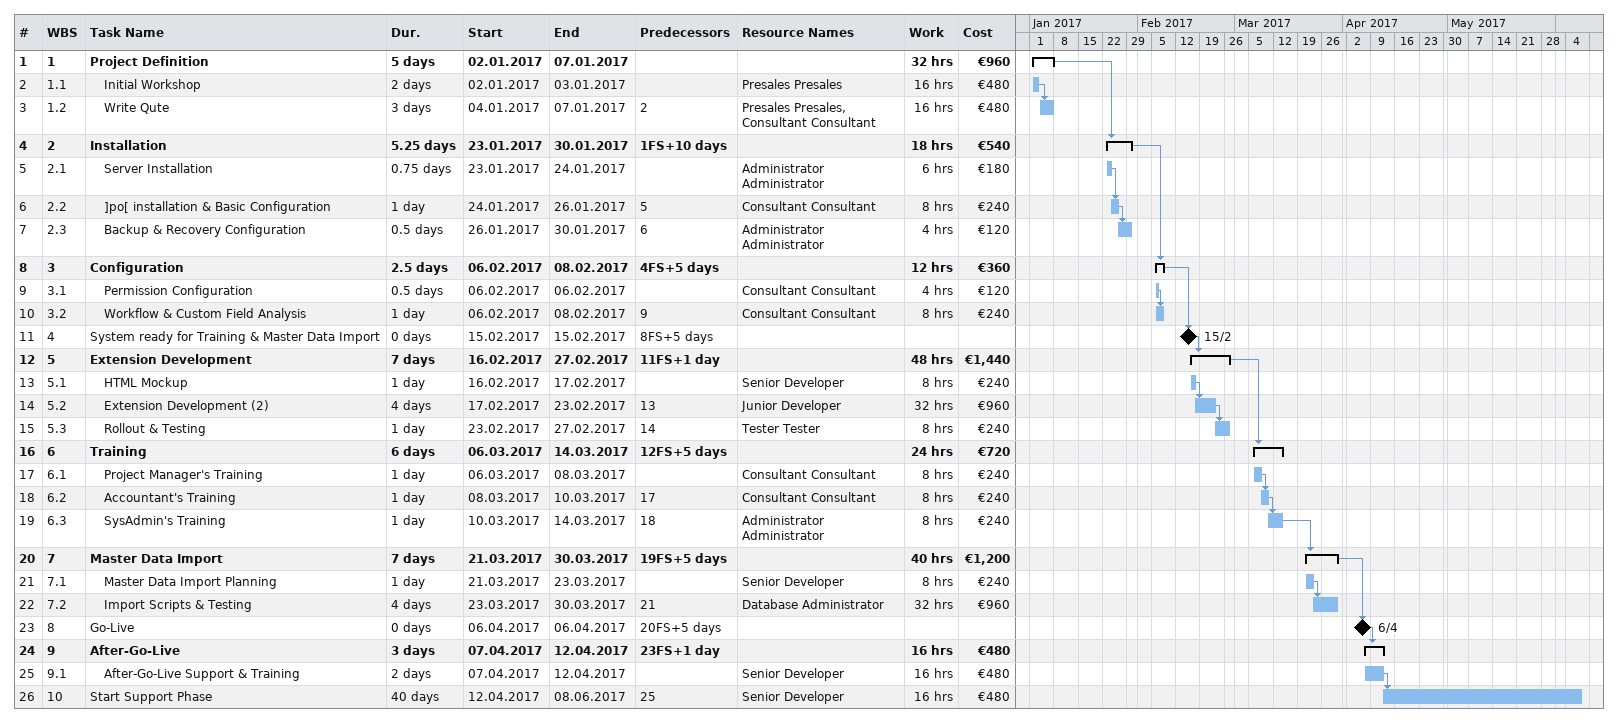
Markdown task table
| ID | WBS | Task | Duration | Start | Finish | Predecessors | Resources | Work (h) | Cost (€) |
|---|---|---|---|---|---|---|---|---|---|
| 1 | 1 | **Project Definition** | 5d | 2017-01-02 | 2017-01-07 |  |  | 32 | 960 |
| 2 | 1.1 | Initial Workshop | 2d | 2017-01-02 | 2017-01-03 |  | Presales Presales | 16 | 480 |
| 3 | 1.2 | Write Qute | 3d | 2017-01-04 | 2017-01-07 | 2 | Presales Presales, Consultant Consultant | 16 | 480 |
| 4 | 2 | **Installation** | 5.25d | 2017-01-23 | 2017-01-30 | 1FS+10d |  | 18 | 540 |
| 5 | 2.1 | Server Installation | 0.75d | 2017-01-23 | 2017-01-24 |  | Administrator Administrator | 6 | 180 |
| 6 | 2.2 | ]po[ installation & Basic Configuration | 1d | 2017-01-24 | 2017-01-26 | 5 | Consultant Consultant | 8 | 240 |
| 7 | 2.3 | Backup & Recovery Configuration | 0.5d | 2017-01-26 | 2017-01-30 | 6 | Administrator Administrator | 4 | 120 |
| 8 | 3 | **Configuration** | 2.5d | 2017-02-06 | 2017-02-08 | 4FS+5d |  | 12 | 360 |
| 9 | 3.1 | Permission Configuration | 0.5d | 2017-02-06 | 2017-02-06 |  | Consultant Consultant | 4 | 120 |
| 10 | 3.2 | Workflow & Custom Field Analysis | 1d | 2017-02-06 | 2017-02-08 | 9 | Consultant Consultant | 8 | 240 |
| 11 | 4 | System ready for Training & Master Data Import | 0d | 2017-02-15 | 2017-02-15 | 8FS+5d |  |  |  |
| 12 | 5 | **Extension Development** | 7d | 2017-02-16 | 2017-02-27 | 11FS+1d |  | 48 | 1440 |
| 13 | 5.1 | HTML Mockup | 1d | 2017-02-16 | 2017-02-17 |  | Senior Developer | 8 | 240 |
| 14 | 5.2 | Extension Development (2) | 4d | 2017-02-17 | 2017-02-23 | 13 | Junior Developer | 32 | 960 |
| 15 | 5.3 | Rollout & Testing | 1d | 2017-02-23 | 2017-02-27 | 14 | Tester Tester | 8 | 240 |
| 16 | 6 | **Training** | 6d | 2017-03-06 | 2017-03-14 | 12FS+5d |  | 24 | 720 |
| 17 | 6.1 | Project Manager's Training | 1d | 2017-03-06 | 2017-03-08 |  | Consultant Consultant | 8 | 240 |
| 18 | 6.2 | Accountant's Training | 1d | 2017-03-08 | 2017-03-10 | 17 | Consultant Consultant | 8 | 240 |
| 19 | 6.3 | SysAdmin's Training | 1d | 2017-03-10 | 2017-03-14 | 18 | Administrator Administrator | 8 | 240 |
| 20 | 7 | **Master Data Import** | 7d | 2017-03-21 | 2017-03-30 | 19FS+5d |  | 40 | 1200 |
| 21 | 7.1 | Master Data Import Planning | 1d | 2017-03-21 | 2017-03-23 |  | Senior Developer | 8 | 240 |
| 22 | 7.2 | Import Scripts & Testing | 4d | 2017-03-23 | 2017-03-30 | 21 | Database Administrator | 32 | 960 |
| 23 | 8 | Go-Live | 0d | 2017-04-06 | 2017-04-06 | 20FS+5d |  |  |  |
| 24 | 9 | **After-Go-Live** | 3d | 2017-04-07 | 2017-04-12 | 23FS+1d |  | 16 | 480 |
| 25 | 9.1 | After-Go-Live Support & Training | 2d | 2017-04-07 | 2017-04-12 |  | Senior Developer | 16 | 480 |
| 26 | 10 | Start Support Phase | 40d | 2017-04-12 | 2017-06-08 | 25 | Senior Developer | 16 | 480 |
